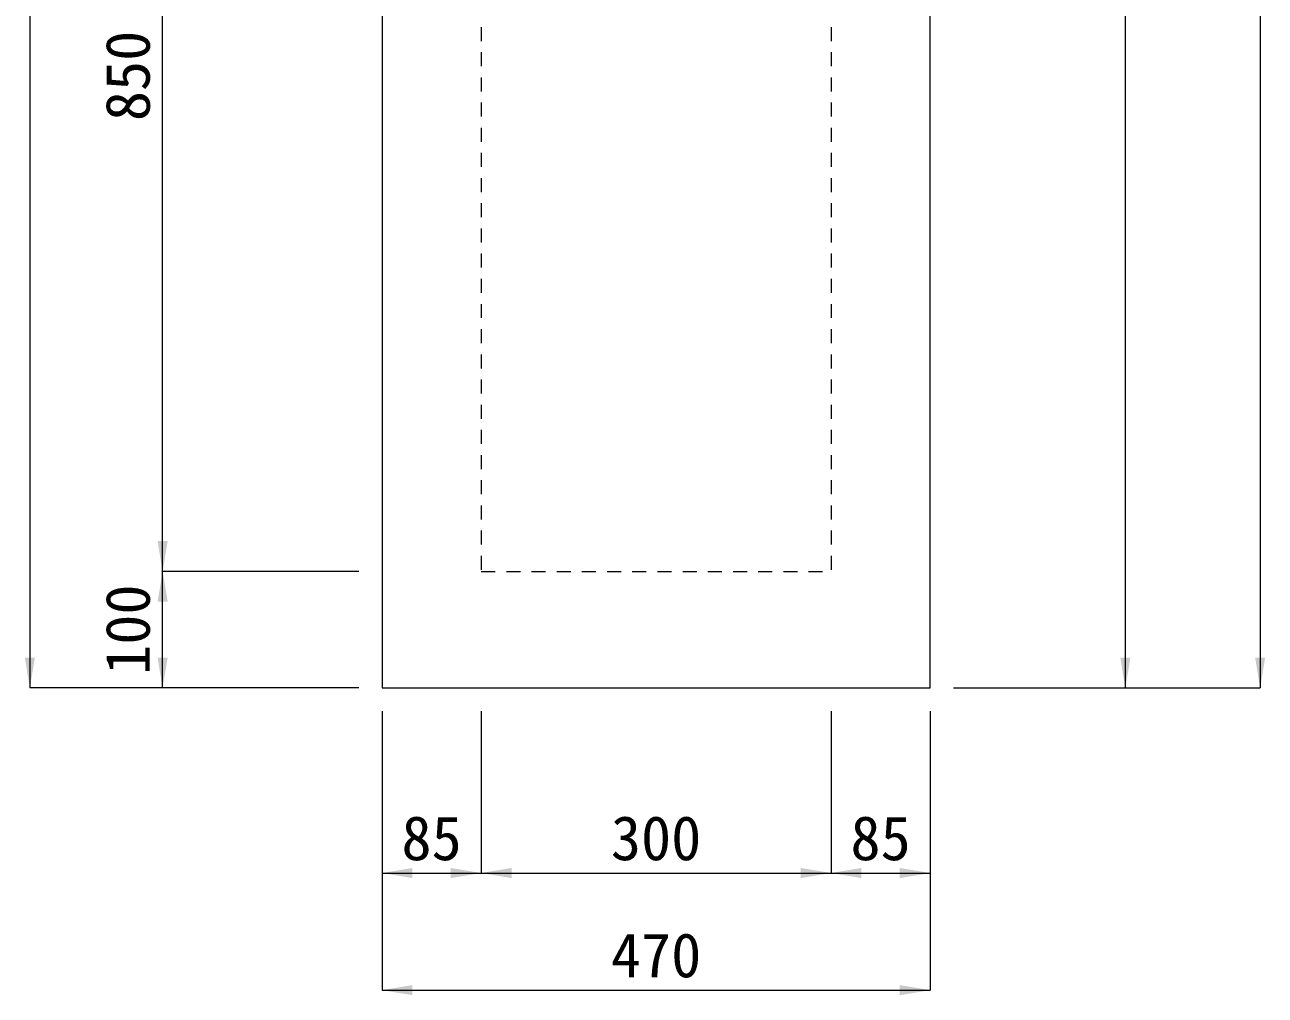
# Model space of a CAD drawing. Units: millimetres at full size, sheet at 1:40. Extents: x 69750 to 116230, y -28801 to 513.
# Drawn here: x 93041 to 94105, y -19249 to -18416 of the extents above; entities that cross this region are included whole.
import ezdxf
from ezdxf.enums import TextEntityAlignment as Align

# ---------------------------------------------------------------- set-up
doc = ezdxf.new("R2010")
doc.units = ezdxf.units.MM
doc.header["$LTSCALE"] = 40
doc.linetypes.add('USER1', pattern=[0.54, 0.3, -0.24])
doc.layers.add('寸法線', color=7, linetype='Continuous', lineweight=9)
doc.layers.add('本体', color=7, linetype='Continuous', lineweight=20)
doc.styles.add('ＭＳ ゴシック', font='')
doc.styles.get('ＭＳ ゴシック').set_extended_font_data('MS Gothic')

# ---------------------------------------------------------------- blocks, each defined once
blk = doc.blocks.new('filled_arrow')
at = {"color": 0, "linetype": 'Continuous', "lineweight": -2}
blk.add_solid([(7.5, 1.25), (0, 0), (7.5, -1.25)], dxfattribs=at)

msp = doc.modelspace()

# ---------------------------------------------------------------- linework, layer by layer
at = {"layer": '寸法線'}
for p, q in [((94100.28, -17635.88), (94100.28, -18985.18)), ((93984.69, -17735.18), (93984.69, -18985.18)), ((93045.35, -18035.18), (93045.35, -18985.18)), ((93159.2, -18885.18), (93159.2, -18035.18)), ((93327.33, -18885.18), (93159.2, -18885.18)), ((93159.2, -18985.18), (93159.2, -18885.18)), ((93327.33, -18885.18), (93159.2, -18885.18)), ((93327.33, -18985.18), (93045.35, -18985.18)), ((93327.33, -18985.18), (93159.2, -18985.18)), ((93837.32, -18985.18), (94100.28, -18985.18)), ((93907.15, -18985.18), (93984.69, -18985.18)), ((93347.33, -19005.18), (93347.33, -19143.98)), ((93347.33, -19005.18), (93347.33, -19244.45)), ((93432.33, -19005.18), (93432.33, -19143.98)), ((93432.33, -19005.18), (93432.33, -19143.98)), ((93732.33, -19005.18), (93732.33, -19143.98)), ((93732.33, -19005.18), (93732.33, -19143.98)), ((93817.32, -19005.18), (93817.32, -19143.98)), ((93817.32, -19005.18), (93817.32, -19244.45)), ((93347.33, -19143.98), (93432.33, -19143.98)), ((93432.33, -19143.98), (93732.33, -19143.98)), ((93732.33, -19143.98), (93817.32, -19143.98)), ((93347.33, -19244.45), (93817.32, -19244.45))]:
    msp.add_line(p, q, dxfattribs=at)
at = {"layer": '本体'}
for p, q in [((93347.32, -17735.18), (93347.33, -18985.18)), ((93817.32, -18985.18), (93817.32, -17735.18)), ((93347.33, -18985.18), (93817.32, -18985.18))]:
    msp.add_line(p, q, dxfattribs=at)
at = {"layer": '本体', "linetype": 'USER1', "lineweight": 9}
for p, q in [((93432.33, -17964.65), (93432.33, -18885.18)), ((93732.32, -17964.65), (93732.33, -18885.18)), ((93432.33, -18885.18), (93732.33, -18885.18))]:
    msp.add_line(p, q, dxfattribs=at)

# ---------------------------------------------------------------- block references
at = {"layer": '寸法線', "xscale": 3.47, "yscale": 3.47}
for p, rotation in [((93159.2, -18885.18), 90), ((93159.2, -18885.18), 270), ((93045.35, -18985.18), 90), ((93159.2, -18985.18), 90), ((93984.69, -18985.18), 90), ((94100.28, -18985.18), 90), ((93432.33, -19143.98), 180), ((93732.33, -19143.98), 180), ((93817.32, -19143.98), 180), ((93817.32, -19244.45), 180)]:
    msp.add_blockref('filled_arrow', p, dxfattribs=dict(at, rotation=rotation))
for p in [(93347.33, -19143.98), (93432.33, -19143.98), (93732.33, -19143.98), (93347.33, -19244.45)]:
    msp.add_blockref('filled_arrow', p, dxfattribs=at)

# ---------------------------------------------------------------- texts
at = {"layer": '寸法線', "style": 'ＭＳ ゴシック'}
for s, p in [('850', (93129.2, -18460.18)), ('100', (93129.2, -18935.18))]:
    msp.add_text(s, height=37.98, rotation=90, dxfattribs=at).set_placement(p, align=Align.MIDDLE_CENTER)
for s, p in [('85', (93389.83, -19113.98)), ('300', (93582.33, -19113.98)), ('85', (93774.83, -19113.98)), ('470', (93582.33, -19214.45))]:
    msp.add_text(s, height=37.98, dxfattribs=at).set_placement(p, align=Align.MIDDLE_CENTER)

doc.saveas('drawing.dxf')
